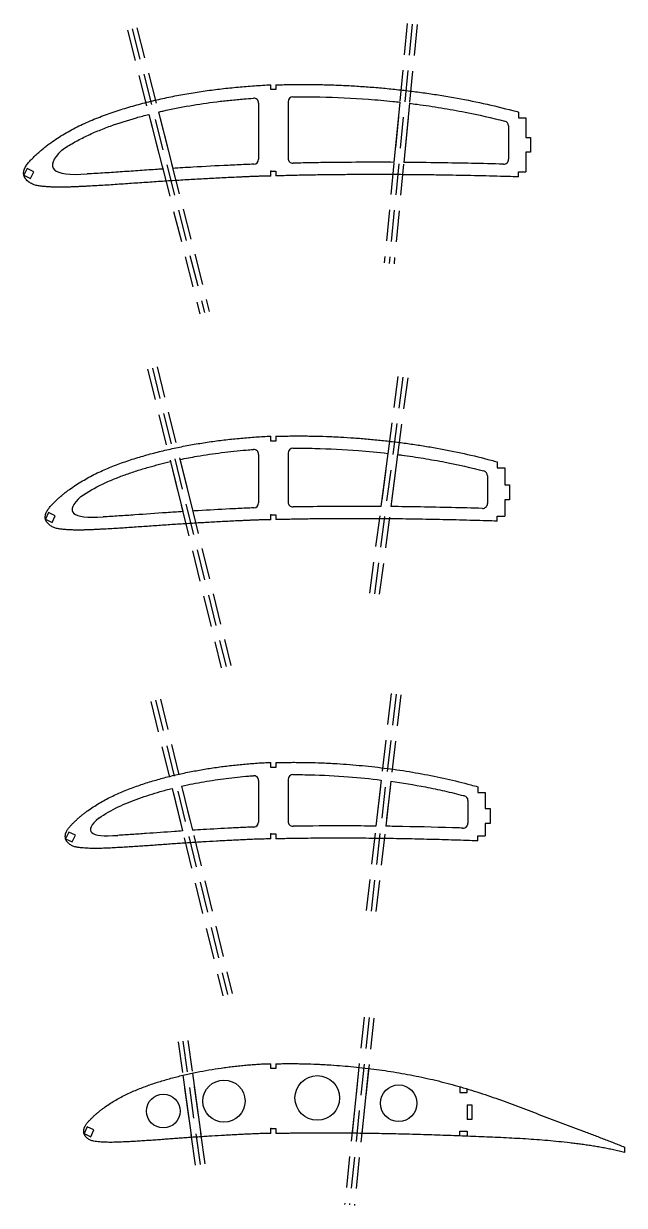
# Model space of a CAD drawing. Header units: millimetres. Extents: x -11497 to 404, y -3854 to 414.
# Drawn here: x -4138 to -3893.1, y -959.4 to -478.1 of the extents above; entities that cross this region are included whole.
import ezdxf

# ---------------------------------------------------------------- set-up
doc = ezdxf.new("R2010")
doc.units = ezdxf.units.MM
doc.linetypes.add('DASHED', pattern=[19.05, 12.7, -6.35])
doc.layers.add('111', color=140, linetype='DASHED')

msp = doc.modelspace()

# ---------------------------------------------------------------- linework, layer by layer
for p, q in [((-4037.1736, -504.9656), (-4037.1736, -502.9793)), ((-4035.1736, -504.9656), (-4037.1736, -504.9656)), ((-4035.1736, -502.9656), (-4035.1736, -504.9656)), ((-4030.1736, -509.86), (-4030.1736, -532.906)), ((-3984.6362, -510.0589), (-3986.999, -534.5673)), ((-4083.0325, -514.0904), (-4077.1668, -537.0388)), ((-4042.1736, -510.4308), (-4042.1736, -533.3297)), ((-3980.6628, -510.5274), (-3982.9828, -534.5919)), ((-3936.2757, -514.0764), (-3936.2757, -516.4764)), ((-4086.9182, -515.0405), (-4081.2289, -537.2987)), ((-3940.2757, -519.7344), (-3940.2757, -533.3131)), ((-3936.2757, -516.4764), (-3933.2757, -516.4764)), ((-3933.2757, -516.4764), (-3933.2757, -524.4764)), ((-3933.2757, -524.4764), (-3931.2757, -524.4764)), ((-3931.2757, -524.4764), (-3931.2757, -530.4764)), ((-3931.2757, -530.4764), (-3933.2757, -530.4764)), ((-3933.2757, -530.4764), (-3933.2757, -538.4841)), ((-4037.1736, -540.1311), (-4037.1736, -538.1311)), ((-4037.1736, -538.1311), (-4035.1736, -538.1311)), ((-4035.1736, -538.1311), (-4035.1736, -540.0852)), ((-3936.2757, -540.4841), (-3936.2757, -538.4841)), ((-3936.2757, -538.4841), (-3933.2757, -538.4841)), ((-4037.1736, -648.1018), (-4037.1736, -646.1173)), ((-4035.1736, -648.1018), (-4037.1736, -648.1018)), ((-4035.1736, -646.1018), (-4035.1736, -648.1018)), ((-4042.1736, -653.518), (-4042.1736, -673.3084)), ((-4030.1736, -653.0128), (-4030.1736, -672.9467)), ((-3989.4658, -653.1147), (-3992.3101, -674.7441)), ((-3985.4946, -653.5954), (-3988.2801, -674.7775)), ((-4078.1466, -656.4615), (-4073.1128, -676.8388)), ((-4074.2382, -655.604), (-4069.0549, -676.5867)), ((-3944.863, -656.5758), (-3944.863, -658.9758)), ((-3944.863, -658.9758), (-3941.863, -658.9758)), ((-3941.863, -658.9758), (-3941.863, -665.9758)), ((-3948.863, -662.2177), (-3948.863, -673.5281)), ((-3941.863, -665.9758), (-3939.863, -665.9758)), ((-3939.863, -665.9758), (-3939.863, -671.9758)), ((-3939.863, -671.9758), (-3941.863, -671.9758)), ((-3941.863, -671.9758), (-3941.863, -678.7149)), ((-4037.1736, -680.1311), (-4037.1736, -678.1311)), ((-4037.1736, -678.1311), (-4035.1736, -678.1311)), ((-4035.1736, -678.1311), (-4035.1736, -680.0905)), ((-3944.863, -680.7149), (-3944.863, -678.7149)), ((-3944.863, -678.7149), (-3941.863, -678.7149)), ((-4037.1736, -781.0124), (-4037.1736, -779.0294)), ((-4035.1736, -779.0124), (-4035.1736, -781.0124)), ((-4035.1736, -781.0124), (-4037.1736, -781.0124)), ((-4073.5541, -788.6514), (-4069.1587, -806.6396)), ((-4042.1736, -786.3841), (-4042.1736, -803.2895)), ((-4030.1736, -785.946), (-4030.1736, -802.9901)), ((-3992.2028, -786.1615), (-3994.366, -804.9336)), ((-3988.2359, -786.6786), (-3990.3454, -804.9844)), ((-3952.8369, -788.8978), (-3952.8369, -791.2978)), ((-4077.4455, -789.5775), (-4073.2115, -806.905)), ((-3952.8369, -791.2978), (-3949.8369, -791.2978)), ((-3949.8369, -791.2978), (-3949.8369, -797.7978)), ((-3956.8369, -794.5216), (-3956.8369, -803.7274)), ((-3949.8369, -797.7978), (-3947.8369, -797.7978)), ((-3947.8369, -797.7978), (-3947.8369, -803.7978)), ((-3947.8369, -803.7978), (-3949.8369, -803.7978)), ((-3949.8369, -803.7978), (-3949.8369, -808.9318)), ((-4037.1736, -810.1311), (-4037.1736, -808.1311)), ((-4037.1736, -808.1311), (-4035.1736, -808.1311)), ((-4035.1736, -808.1311), (-4035.1736, -810.0971)), ((-3952.8369, -810.9318), (-3952.8369, -808.9318)), ((-3952.8369, -808.9318), (-3949.8369, -808.9318)), ((-4037.1736, -903.6999), (-4037.1736, -901.7177)), ((-4035.1736, -903.6999), (-4037.1736, -903.6999)), ((-4035.1736, -901.6999), (-4035.1736, -903.6999)), ((-4001.2939, -903.1733), (-4004.1002, -930.0236)), ((-3997.3194, -903.6256), (-4000.0833, -930.0703)), ((-4073.1043, -906.4168), (-4069.6064, -931.7386)), ((-4069.1884, -905.5334), (-4065.6052, -931.4724)), ((-3960.1975, -911.0459), (-3960.1975, -913.4459)), ((-3960.1975, -913.4459), (-3957.1975, -913.4459)), ((-3957.1975, -913.4459), (-3957.1975, -911.9272)), ((-3957.1975, -918.4459), (-3955.1975, -918.4459)), ((-3957.1975, -918.4459), (-3957.1975, -924.4459)), ((-3955.1975, -918.4459), (-3955.1975, -924.4459)), ((-4037.1736, -930.1311), (-4037.1736, -928.1311)), ((-4037.1736, -928.1311), (-4035.1736, -928.1311)), ((-4035.1736, -928.1311), (-4035.1736, -930.1054)), ((-3955.1975, -924.4459), (-3957.1975, -924.4459)), ((-3960.1975, -931.1353), (-3960.1975, -929.1353)), ((-3960.1975, -929.1353), (-3957.1975, -929.1353)), ((-3957.1975, -929.1353), (-3957.1975, -931.2496))]:
    msp.add_line(p, q)
at = {"color": 7, "linetype": 'Continuous', "lineweight": 25}
for p, q in [((-4122.4486, -529.5647), (-4122.4484, -529.5649)), ((-4136.5968, -537.1406), (-4137.8647, -539.8595)), ((-4133.8779, -538.4085), (-4136.5968, -537.1406)), ((-4135.1457, -541.1274), (-4133.8779, -538.4085)), ((-4137.8647, -539.8595), (-4135.1457, -541.1274)), ((-4112.053, -539.3062), (-4112.0561, -539.3064)), ((-4114.6345, -670.6457), (-4114.6343, -670.6459)), ((-4127.7893, -677.2445), (-4129.0572, -679.9634)), ((-4125.0704, -678.5123), (-4127.7893, -677.2445)), ((-4126.3382, -681.2313), (-4125.0704, -678.5123)), ((-4129.0572, -679.9634), (-4126.3382, -681.2313)), ((-4107.3828, -801.6488), (-4107.3826, -801.649)), ((-4119.6158, -807.3408), (-4120.8836, -810.0597)), ((-4116.8968, -808.6086), (-4119.6158, -807.3408)), ((-4118.1647, -811.3276), (-4116.8968, -808.6086)), ((-4120.8836, -810.0597), (-4118.1647, -811.3276)), ((-4112.0701, -927.4296), (-4113.3379, -930.1485)), ((-4109.3511, -928.6974), (-4112.0701, -927.4296)), ((-4110.619, -931.4163), (-4109.3511, -928.6974)), ((-4113.3379, -930.1485), (-4110.619, -931.4163)), ((-3893.0606, -935.6936), (-3893.057, -937.899))]:
    msp.add_line(p, q, dxfattribs=at)
for centre, radius in [((-4056.3143, -916.9338), 8.5967), ((-4018.257, -915.6451), 9.0927), ((-4081.0308, -920.998), 6.8754), ((-3985.0601, -917.793), 7.4394)]:
    msp.add_circle(centre, radius)
for centre, start, end in [((-4044.1736, -510.4308), 0, 94.285698), ((-4028.1736, -509.86), 90.79571, 180), ((-3942.2757, -519.7344), 360, 75.647724), ((-4044.1736, -533.3297), 272.065823, 0), ((-4028.1736, -532.906), 180, 271.335393), ((-3942.2757, -533.3131), 268.460531, 0), ((-4044.1736, -653.518), 0, 94.349868), ((-4028.1736, -653.0128), 90.458323, 180), ((-3950.863, -662.2177), 360, 75.4806), ((-4044.1736, -673.3084), 272.117061, 0), ((-4028.1736, -672.9467), 180, 271.122232), ((-3950.863, -673.5281), 268.318906, 0), ((-4044.1736, -786.3841), 0, 94.496354), ((-4028.1736, -785.946), 90.096453, 180), ((-3958.8369, -794.5216), 0, 75.290383), ((-4044.1736, -803.2895), 272.302083, 360), ((-4028.1736, -802.9901), 180, 270.923656), ((-3958.8369, -803.7274), 268.160585, 0)]:
    msp.add_arc(centre, 2, start, end)
for points, knots in [([(-4037.1736, -540.1311), (-4038.225, -540.1558), (-4039.8363, -540.1987), (-4042.0073, -540.262), (-4043.687, -540.3165), (-4045.3663, -540.3801), (-4047.045, -540.4525), (-4048.7235, -540.5254), (-4050.9614, -540.6223), (-4053.7578, -540.7523), (-4057.1125, -540.9151), (-4060.4662, -541.0854), (-4064.9363, -541.3238), (-4069.4046, -541.5763), (-4073.8707, -541.8447), (-4077.2194, -542.0524), (-4080.5673, -542.2663), (-4083.9142, -542.4868), (-4087.2604, -542.7124), (-4090.6058, -542.9418), (-4093.9507, -543.1751), (-4097.2951, -543.4086), (-4100.6395, -543.6379), (-4103.9842, -543.8574), (-4107.3296, -544.0618), (-4110.1182, -544.2151), (-4112.3494, -544.3294), (-4114.0229, -544.4115), (-4115.6965, -544.4903), (-4117.3703, -544.5645), (-4119.0445, -544.6281), (-4120.7192, -544.6765), (-4122.3943, -544.7008), (-4124.0697, -544.6984), (-4125.7445, -544.6605), (-4127.4184, -544.5904), (-4129.0897, -544.475), (-4130.7577, -544.3207), (-4132.4193, -544.0983), (-4133.7693, -543.7229), (-4134.7855, -543.2562), (-4135.3867, -542.9007), (-4135.8419, -542.5776), (-4136.2812, -542.233), (-4136.6891, -541.8509), (-4137.0104, -541.483), (-4137.1847, -541.2657), (-4137.3078, -541.0967), (-4137.4213, -540.9212), (-4137.5223, -540.738), (-4137.6133, -540.5498), (-4137.7071, -540.3636), (-4137.7927, -540.174), (-4137.8528, -539.9745), (-4137.9001, -539.7717), (-4137.9355, -539.5658), (-4137.9613, -539.3585), (-4137.9823, -539.0802), (-4137.9866, -538.7307), (-4137.9463, -538.3834), (-4137.9004, -538.1087), (-4137.8539, -537.9048), (-4137.7969, -537.7035), (-4137.7104, -537.4384), (-4137.5827, -537.1137), (-4137.4012, -536.7363), (-4137.1329, -536.2466), (-4136.7508, -535.662), (-4136.2462, -534.9934), (-4135.7069, -534.3522), (-4135.1442, -533.7319), (-4134.5639, -533.128), (-4133.9741, -532.5333), (-4133.1795, -531.7487), (-4132.1635, -530.7913), (-4130.9095, -529.6805), (-4129.6179, -528.6135), (-4128.2959, -527.5846), (-4126.4965, -526.2612), (-4124.1869, -524.6913), (-4121.3385, -522.9261), (-4118.4207, -521.2778), (-4115.4397, -519.7463), (-4112.4028, -518.3286), (-4109.319, -517.016), (-4106.1997, -515.7899), (-4103.0503, -514.6425), (-4099.8751, -513.5679), (-4096.6778, -512.5598), (-4093.4609, -511.6155), (-4090.2277, -510.7268), (-4086.9801, -509.891), (-4083.7191, -509.1073), (-4080.4456, -508.3753), (-4076.0658, -507.4671), (-4070.5653, -506.4541), (-4065.0362, -505.6001), (-4060.5994, -505.0043), (-4057.2655, -504.6016), (-4053.9262, -504.2413), (-4050.5825, -503.9162), (-4047.2335, -503.6438), (-4043.8825, -503.3872), (-4040.5295, -503.1482), (-4038.2922, -503.0257), (-4037.1736, -502.9793)], [0.472461476, 0.472461476, 0.472461476, 0.472461476, 0.480203193, 0.484328564, 0.488453936, 0.492579307, 0.496704679, 0.50083005, 0.504955422, 0.513206165, 0.521456908, 0.529707651, 0.537958394, 0.55445988, 0.562710623, 0.570961366, 0.579212108, 0.587462851, 0.595713594, 0.603964337, 0.61221508, 0.620465823, 0.628716566, 0.636967309, 0.645218052, 0.653468795, 0.657594167, 0.661719538, 0.66584491, 0.669970281, 0.674095653, 0.678221024, 0.682346396, 0.686471767, 0.690597139, 0.69472251, 0.698847882, 0.702973253, 0.707098625, 0.711223996, 0.713286682, 0.715349368, 0.71638071, 0.717412053, 0.719474739, 0.720506082, 0.721021753, 0.721537425, 0.722053096, 0.722568768, 0.723084439, 0.72360011, 0.724115782, 0.724631453, 0.725147125, 0.725662796, 0.726178468, 0.726694139, 0.727725482, 0.728756825, 0.729272496, 0.729788168, 0.730303839, 0.730819511, 0.731850853, 0.732882196, 0.733913539, 0.735976225, 0.738038911, 0.740101596, 0.742164282, 0.744226968, 0.746289654, 0.748352339, 0.752477711, 0.756603082, 0.760728454, 0.764853825, 0.768979197, 0.77722994, 0.785480683, 0.793731426, 0.801982169, 0.810232912, 0.818483655, 0.826734398, 0.834985141, 0.843235884, 0.851486627, 0.859737369, 0.867988112, 0.876238855, 0.884489598, 0.892740341, 0.900991084, 0.91749257, 0.933994056, 0.942244799, 0.950495542, 0.958746285, 0.966997028, 0.975247771, 0.983498514, 0.991749257, 1, 1, 1, 1]), ([(-4035.1736, -502.9656), (-4034.8028, -502.962), (-4033.3948, -502.946), (-4030.9496, -502.9058), (-4027.8379, -502.8487), (-4024.7257, -502.8287), (-4021.6135, -502.8321), (-4017.4641, -502.8797), (-4013.3156, -502.9818), (-4009.169, -503.1397), (-4005.0238, -503.333), (-3999.8461, -503.6451), (-3993.6399, -504.124), (-3987.443, -504.7108), (-3981.2566, -505.3997), (-3975.0832, -506.1961), (-3968.9247, -507.1016), (-3960.7379, -508.4659), (-3950.5589, -510.479), (-3941.7521, -512.6101), (-3937.009, -513.8776), (-3936.2757, -514.0764)], [0.010040943, 0.010040943, 0.010040943, 0.010040943, 0.015625, 0.03125, 0.046875, 0.0625, 0.078125, 0.09375, 0.125, 0.140625, 0.15625, 0.1875, 0.21875, 0.25, 0.28125, 0.3125, 0.34375, 0.375, 0.4375, 0.5, 0.511443709, 0.511443709, 0.511443709, 0.511443709]), ([(-4083.0325, -514.0904), (-4082.4241, -513.9479), (-4081.8151, -513.8081), (-4077.5851, -512.8573), (-4073.9441, -512.1401), (-4066.6247, -510.8823), (-4062.9437, -510.3415), (-4057.4146, -509.6525), (-4055.5695, -509.444), (-4052.7996, -509.1571), (-4051.8759, -509.0655), (-4050.0274, -508.8935), (-4049.1026, -508.8139), (-4046.893, -508.6332), (-4045.6082, -508.5327), (-4044.323, -508.4364)], [0.478953835, 0.478953835, 0.478953835, 0.478953835, 0.5, 0.5, 0.625, 0.625, 0.75, 0.75, 0.8125, 0.8125, 0.84375, 0.84375, 0.875, 0.875, 0.918381079, 0.918381079, 0.918381079, 0.918381079]), ([(-4028.2013, -507.8602), (-4027.8379, -507.8551), (-4027.4744, -507.8507), (-4023.7949, -507.8143), (-4020.4814, -507.8311), (-4010.5483, -508.0286), (-4003.9362, -508.3521), (-3994.0321, -509.1114), (-3990.7332, -509.4112), (-3986.5029, -509.853), (-3985.5694, -509.9541), (-3984.6362, -510.0589)], [0.055650718, 0.055650718, 0.055650718, 0.055650718, 0.0625, 0.0625, 0.125, 0.125, 0.25, 0.25, 0.3125, 0.3125, 0.330200585, 0.330200585, 0.330200585, 0.330200585]), ([(-3980.6628, -510.5274), (-3979.6262, -510.6555), (-3978.5898, -510.7883), (-3974.2618, -511.3628), (-3970.9741, -511.8466), (-3964.4267, -512.9163), (-3961.1646, -513.5026), (-3952.5024, -515.2096), (-3947.1246, -516.4293), (-3941.78, -517.7968)], [0.355327888, 0.355327888, 0.355327888, 0.355327888, 0.375, 0.375, 0.4375, 0.4375, 0.5, 0.5, 0.60408119, 0.60408119, 0.60408119, 0.60408119]), ([(-4122.4484, -529.5649), (-4120.8952, -528.5191), (-4119.3122, -527.5413), (-4116.0939, -525.7046), (-4114.458, -524.8471), (-4111.1377, -523.2432), (-4109.4529, -522.4973), (-4106.0461, -521.0904), (-4104.3247, -520.4279), (-4099.1154, -518.5435), (-4095.5813, -517.4243), (-4090.3134, -515.93), (-4088.6182, -515.474), (-4086.9182, -515.0405)], [0, 0, 0, 0, 0.0625, 0.0625, 0.125, 0.125, 0.1875, 0.1875, 0.25, 0.25, 0.375, 0.375, 0.434054579, 0.434054579, 0.434054579, 0.434054579]), ([(-4081.2289, -537.2987), (-4081.9351, -537.3446), (-4082.6412, -537.391), (-4085.7392, -537.5962), (-4088.131, -537.7586), (-4092.9143, -538.0887), (-4095.3057, -538.2572), (-4100.0889, -538.5881), (-4102.4807, -538.7501), (-4107.2657, -539.0494), (-4109.659, -539.1844), (-4112.053, -539.3062)], [0.865775548, 0.865775548, 0.865775548, 0.865775548, 0.875, 0.875, 0.90625, 0.90625, 0.9375, 0.9375, 0.96875, 0.96875, 1, 1, 1, 1]), ([(-4044.1015, -535.3284), (-4045.2162, -535.3686), (-4046.3306, -535.4157), (-4048.6424, -535.5158), (-4049.84, -535.5671), (-4052.2348, -535.6745), (-4053.4321, -535.7307), (-4059.4182, -536.0175), (-4064.2057, -536.2701), (-4071.7173, -536.703), (-4074.4422, -536.8676), (-4077.1668, -537.0388)], [0.704210872, 0.704210872, 0.704210872, 0.704210872, 0.71875, 0.71875, 0.734375, 0.734375, 0.75, 0.75, 0.8125, 0.8125, 0.848087815, 0.848087815, 0.848087815, 0.848087815]), ([(-3986.999, -534.5673), (-3990.3649, -534.5505), (-3993.7308, -534.5434), (-4001.8925, -534.5512), (-4006.6883, -534.5774), (-4013.8818, -534.6542), (-4016.2796, -534.6858), (-4021.0752, -534.7612), (-4023.473, -534.8075), (-4026.6228, -534.8715), (-4027.3749, -534.8879), (-4028.127, -534.9054)], [0.456136107, 0.456136107, 0.456136107, 0.456136107, 0.5, 0.5, 0.5625, 0.5625, 0.59375, 0.59375, 0.625, 0.625, 0.634801777, 0.634801777, 0.634801777, 0.634801777]), ([(-3942.3295, -535.3123), (-3950.9914, -535.0795), (-3959.6557, -534.8868), (-3973.2081, -534.6828), (-3978.0955, -534.6274), (-3982.9828, -534.5919)], [0.262083814, 0.262083814, 0.262083814, 0.262083814, 0.375, 0.375, 0.438690179, 0.438690179, 0.438690179, 0.438690179]), ([(-3936.2757, -540.4841), (-3937.6918, -540.4433), (-3943.131, -540.2896), (-3952.5942, -540.0471), (-3962.6527, -539.8444), (-3970.6986, -539.7204), (-3976.7322, -539.6463), (-3982.7648, -539.591), (-3988.7961, -539.5574), (-3994.8259, -539.5435), (-4000.8538, -539.552), (-4006.8797, -539.5839), (-4012.9032, -539.6417), (-4017.9205, -539.7111), (-4021.9328, -539.7793), (-4024.9412, -539.8398), (-4027.4477, -539.89), (-4029.4523, -539.9403), (-4031.4564, -539.9911), (-4033.3633, -540.0427), (-4034.7694, -540.0759), (-4035.1736, -540.0852)], [0.22559376, 0.22559376, 0.22559376, 0.22559376, 0.235976225, 0.265473253, 0.294970281, 0.309718795, 0.324467309, 0.339215823, 0.353964337, 0.368712851, 0.383461366, 0.39820988, 0.412958394, 0.427706908, 0.435081165, 0.442455422, 0.449829679, 0.453516807, 0.457203936, 0.464578193, 0.467553559, 0.467553559, 0.467553559, 0.467553559]), ([(-4037.1736, -680.1311), (-4038.1423, -680.1521), (-4039.6216, -680.1837), (-4041.6115, -680.2317), (-4043.1435, -680.2758), (-4044.6751, -680.3325), (-4046.2062, -680.4015), (-4047.7372, -680.4701), (-4049.7786, -680.5594), (-4052.3298, -680.6812), (-4055.3908, -680.8329), (-4058.4512, -680.991), (-4062.5311, -681.2128), (-4066.6099, -681.4474), (-4070.6875, -681.6969), (-4073.7453, -681.8897), (-4076.8025, -682.0884), (-4079.8593, -682.2928), (-4082.9156, -682.5021), (-4085.9715, -682.7153), (-4089.0271, -682.9316), (-4092.0827, -683.1481), (-4095.1383, -683.3611), (-4098.1946, -683.565), (-4101.2516, -683.7552), (-4103.8001, -683.8976), (-4105.8392, -684.0043), (-4107.3686, -684.081), (-4108.8983, -684.1549), (-4110.4281, -684.224), (-4111.9583, -684.2835), (-4113.489, -684.3294), (-4115.0202, -684.3518), (-4116.5517, -684.3506), (-4118.0827, -684.3157), (-4119.6128, -684.2525), (-4121.1405, -684.1458), (-4122.6655, -684.0057), (-4124.1836, -683.7956), (-4125.4145, -683.4401), (-4126.3374, -683.001), (-4126.8836, -682.6703), (-4127.2952, -682.3687), (-4127.6927, -682.0487), (-4128.0598, -681.6933), (-4128.347, -681.3516), (-4128.5014, -681.1492), (-4128.6099, -680.992), (-4128.7094, -680.829), (-4128.7979, -680.6595), (-4128.8769, -680.4856), (-4128.9559, -680.3125), (-4129.0253, -680.1358), (-4129.0713, -679.9514), (-4129.1069, -679.7647), (-4129.1333, -679.5757), (-4129.1519, -679.3857), (-4129.167, -679.1311), (-4129.1719, -678.8117), (-4129.1368, -678.494), (-4129.1023, -678.242), (-4129.0643, -678.0547), (-4129.0155, -677.8698), (-4128.9413, -677.626), (-4128.8301, -677.3271), (-4128.668, -676.9803), (-4128.4284, -676.5296), (-4128.0834, -675.9924), (-4127.6262, -675.3781), (-4127.1363, -674.7894), (-4126.6239, -674.2204), (-4126.0946, -673.6672), (-4125.5568, -673.1222), (-4124.8315, -672.4038), (-4123.9044, -671.5268), (-4122.7601, -670.5089), (-4121.5808, -669.5317), (-4120.3739, -668.589), (-4118.7309, -667.3766), (-4116.6212, -665.9393), (-4114.0197, -664.3219), (-4111.3537, -662.8132), (-4108.6305, -661.4102), (-4105.8556, -660.1126), (-4103.0379, -658.9108), (-4100.1883, -657.7875), (-4097.3105, -656.7378), (-4094.4098, -655.7533), (-4091.4888, -654.8308), (-4088.5501, -653.9659), (-4085.5967, -653.1523), (-4082.6304, -652.387), (-4079.652, -651.6694), (-4076.6625, -650.9992), (-4072.663, -650.1676), (-4067.6408, -649.2404), (-4062.5937, -648.4581), (-4058.5443, -647.9124), (-4055.5019, -647.5439), (-4052.4551, -647.2133), (-4049.4045, -646.9161), (-4046.3497, -646.6649), (-4043.2935, -646.4288), (-4040.2348, -646.2242), (-4038.1937, -646.1397), (-4037.1736, -646.1173)], [0.472380667, 0.472380667, 0.472380667, 0.472380667, 0.480203193, 0.484328564, 0.488453936, 0.492579307, 0.496704679, 0.50083005, 0.504955422, 0.513206165, 0.521456908, 0.529707651, 0.537958394, 0.55445988, 0.562710623, 0.570961366, 0.579212108, 0.587462851, 0.595713594, 0.603964337, 0.61221508, 0.620465823, 0.628716566, 0.636967309, 0.645218052, 0.653468795, 0.657594167, 0.661719538, 0.66584491, 0.669970281, 0.674095653, 0.678221024, 0.682346396, 0.686471767, 0.690597139, 0.69472251, 0.698847882, 0.702973253, 0.707098625, 0.711223996, 0.713286682, 0.715349368, 0.71638071, 0.717412053, 0.719474739, 0.720506082, 0.721021753, 0.721537425, 0.722053096, 0.722568768, 0.723084439, 0.72360011, 0.724115782, 0.724631453, 0.725147125, 0.725662796, 0.726178468, 0.726694139, 0.727725482, 0.728756825, 0.729272496, 0.729788168, 0.730303839, 0.730819511, 0.731850853, 0.732882196, 0.733913539, 0.735976225, 0.738038911, 0.740101596, 0.742164282, 0.744226968, 0.746289654, 0.748352339, 0.752477711, 0.756603082, 0.760728454, 0.764853825, 0.768979197, 0.77722994, 0.785480683, 0.793731426, 0.801982169, 0.810232912, 0.818483655, 0.826734398, 0.834985141, 0.843235884, 0.851486627, 0.859737369, 0.867988112, 0.876238855, 0.884489598, 0.892740341, 0.900991084, 0.91749257, 0.933994056, 0.942244799, 0.950495542, 0.958746285, 0.966997028, 0.975247771, 0.983498514, 0.991749257, 1, 1, 1, 1]), ([(-4035.1736, -646.1018), (-4034.896, -646.0992), (-4033.6742, -646.0869), (-4031.5084, -646.0576), (-4028.6761, -646.0109), (-4025.8433, -646.0011), (-4023.0107, -646.0106), (-4019.234, -646.0646), (-4015.4584, -646.1664), (-4011.6845, -646.3204), (-4007.9121, -646.5058), (-4003.2, -646.8018), (-3997.5523, -647.2519), (-3991.9133, -647.8), (-3986.2841, -648.4415), (-3980.6669, -649.1802), (-3975.0635, -650.0178), (-3967.6151, -651.2783), (-3958.3547, -653.133), (-3950.1758, -655.1331), (-3945.696, -656.3462), (-3944.863, -656.5758)], [0.01103177, 0.01103177, 0.01103177, 0.01103177, 0.015625, 0.03125, 0.046875, 0.0625, 0.078125, 0.09375, 0.125, 0.140625, 0.15625, 0.1875, 0.21875, 0.25, 0.28125, 0.3125, 0.34375, 0.375, 0.4375, 0.5, 0.514298833, 0.514298833, 0.514298833, 0.514298833]), ([(-4074.2382, -655.604), (-4071.9226, -655.1211), (-4069.5981, -654.6801), (-4063.9426, -653.7067), (-4060.601, -653.2142), (-4053.9091, -652.378), (-4050.5567, -652.0303), (-4046.2406, -651.6734), (-4045.2831, -651.5967), (-4044.3253, -651.5238)], [0.537227191, 0.537227191, 0.537227191, 0.537227191, 0.625, 0.625, 0.75, 0.75, 0.875, 0.875, 0.910623833, 0.910623833, 0.910623833, 0.910623833]), ([(-4028.1896, -651.0129), (-4028.1868, -651.0128), (-4028.184, -651.0128), (-4025.2079, -650.9891), (-4022.2375, -651.0103), (-4013.3343, -651.2023), (-4007.4095, -651.4997), (-3997.4805, -652.2696), (-3993.4708, -652.6548), (-3989.4658, -653.1147)], [0.062441146, 0.062441146, 0.062441146, 0.062441146, 0.0625, 0.0625, 0.125, 0.125, 0.25, 0.25, 0.33483822, 0.33483822, 0.33483822, 0.33483822]), ([(-3985.4946, -653.5954), (-3984.9233, -653.6681), (-3984.3522, -653.7423), (-3980.834, -654.2091), (-3977.8889, -654.641), (-3972.0064, -655.5975), (-3969.0788, -656.1207), (-3960.8498, -657.7305), (-3955.5824, -658.9295), (-3950.3616, -660.2815)], [0.362890082, 0.362890082, 0.362890082, 0.362890082, 0.375, 0.375, 0.4375, 0.4375, 0.5, 0.5, 0.614037139, 0.614037139, 0.614037139, 0.614037139]), ([(-4114.6343, -670.6459), (-4111.8126, -668.7528), (-4108.8846, -667.1007), (-4104.3602, -664.9231), (-4102.8295, -664.2482), (-4099.7353, -662.9731), (-4098.1719, -662.3724), (-4095.0175, -661.2339), (-4093.4268, -660.6951), (-4090.2214, -659.6721), (-4088.6055, -659.188), (-4084.0528, -657.8969), (-4081.1074, -657.1435), (-4078.1466, -656.4615)], [0, 0, 0, 0, 0.125, 0.125, 0.1875, 0.1875, 0.25, 0.25, 0.3125, 0.3125, 0.375, 0.375, 0.487733122, 0.487733122, 0.487733122, 0.487733122]), ([(-4073.1128, -676.8388), (-4075.3265, -676.9793), (-4077.5398, -677.1245), (-4084.0596, -677.5643), (-4088.3653, -677.8732), (-4094.8243, -678.3265), (-4096.9775, -678.4745), (-4101.2851, -678.748), (-4103.4398, -678.8713), (-4105.5951, -678.9833)], [0.842882475, 0.842882475, 0.842882475, 0.842882475, 0.875, 0.875, 0.9375, 0.9375, 0.96875, 0.96875, 1, 1, 1, 1]), ([(-4044.0997, -675.307), (-4044.1323, -675.3082), (-4044.1649, -675.3094), (-4045.276, -675.3512), (-4046.3539, -675.402), (-4048.5101, -675.4981), (-4049.5883, -675.545), (-4051.7443, -675.646), (-4052.8221, -675.6985), (-4058.2111, -675.9652), (-4062.5211, -676.1987), (-4067.5716, -676.4972), (-4068.3132, -676.5417), (-4069.0549, -676.5867)], [0.702652949, 0.702652949, 0.702652949, 0.702652949, 0.703125, 0.703125, 0.71875, 0.71875, 0.734375, 0.734375, 0.75, 0.75, 0.8125, 0.8125, 0.823258408, 0.823258408, 0.823258408, 0.823258408]), ([(-3992.3101, -674.7441), (-3995.5741, -674.7212), (-3998.8379, -674.7084), (-4010.7375, -674.7012), (-4019.3729, -674.7767), (-4028.0501, -674.9447), (-4028.0922, -674.9455), (-4028.1344, -674.9464)], [0.452757543, 0.452757543, 0.452757543, 0.452757543, 0.5, 0.5, 0.625, 0.625, 0.625610156, 0.625610156, 0.625610156, 0.625610156]), ([(-3950.9217, -675.5273), (-3959.3434, -675.2801), (-3967.7671, -675.0759), (-3980.2223, -674.8692), (-3984.2512, -674.8158), (-3988.2801, -674.7775)], [0.253038229, 0.253038229, 0.253038229, 0.253038229, 0.375, 0.375, 0.433313755, 0.433313755, 0.433313755, 0.433313755]), ([(-3944.863, -680.7149), (-3946.3283, -680.6689), (-3951.4505, -680.5111), (-3960.2303, -680.2645), (-3969.3741, -680.0578), (-3976.6893, -679.9267), (-3982.1757, -679.8455), (-3987.662, -679.7811), (-3993.1481, -679.7371), (-3998.6339, -679.7103), (-4004.1192, -679.7043), (-4009.604, -679.7191), (-4015.0881, -679.7582), (-4019.6575, -679.8095), (-4023.3125, -679.8622), (-4026.0535, -679.9095), (-4028.3375, -679.9513), (-4030.1644, -679.9913), (-4031.9912, -680.0277), (-4033.6608, -680.0616), (-4034.8739, -680.0847), (-4035.1736, -680.0905)], [0.224156312, 0.224156312, 0.224156312, 0.224156312, 0.235976225, 0.265473253, 0.294970281, 0.309718795, 0.324467309, 0.339215823, 0.353964337, 0.368712851, 0.383461366, 0.39820988, 0.412958394, 0.427706908, 0.435081165, 0.442455422, 0.449829679, 0.453516807, 0.457203936, 0.464578193, 0.466997803, 0.466997803, 0.466997803, 0.466997803]), ([(-4037.1736, -810.1311), (-4038.0655, -810.1488), (-4039.4223, -810.1697), (-4041.2442, -810.2035), (-4042.6391, -810.2379), (-4044.0338, -810.2882), (-4045.4278, -810.3541), (-4046.8219, -810.4187), (-4048.6811, -810.5008), (-4051.0046, -810.6151), (-4053.793, -810.7565), (-4056.5813, -810.9033), (-4060.2989, -811.1097), (-4064.0164, -811.3277), (-4067.7334, -811.5597), (-4070.5212, -811.7386), (-4073.3087, -811.9231), (-4076.0962, -812.1126), (-4078.8835, -812.3068), (-4081.6708, -812.505), (-4084.458, -812.7055), (-4087.2454, -812.9063), (-4090.0332, -813.104), (-4092.8217, -813.2936), (-4095.6111, -813.4705), (-4097.9367, -813.6029), (-4099.7975, -813.7025), (-4101.1933, -813.7742), (-4102.5893, -813.8435), (-4103.9855, -813.908), (-4105.3822, -813.9636), (-4106.7793, -814.0073), (-4108.1769, -814.0278), (-4109.5748, -814.0278), (-4110.9723, -813.9956), (-4112.3691, -813.9388), (-4113.7636, -813.8402), (-4115.1558, -813.7134), (-4116.5407, -813.5145), (-4117.6612, -813.1775), (-4118.4975, -812.764), (-4118.9927, -812.4565), (-4119.3637, -812.1747), (-4119.7225, -811.8777), (-4120.0516, -811.5469), (-4120.3072, -811.2296), (-4120.443, -811.0409), (-4120.5379, -810.8946), (-4120.6246, -810.7433), (-4120.7015, -810.5867), (-4120.7693, -810.426), (-4120.8347, -810.2649), (-4120.8891, -810.1002), (-4120.9218, -809.9299), (-4120.9466, -809.758), (-4120.9647, -809.5848), (-4120.9766, -809.4109), (-4120.9862, -809.1783), (-4120.9917, -808.8868), (-4120.9615, -808.5966), (-4120.9375, -808.3656), (-4120.9073, -808.1937), (-4120.8662, -808.0241), (-4120.8034, -807.8001), (-4120.7074, -807.525), (-4120.5635, -807.2067), (-4120.3505, -806.7921), (-4120.04, -806.2989), (-4119.6267, -805.7349), (-4119.1825, -805.1951), (-4118.717, -804.6736), (-4118.2349, -804.1675), (-4117.7453, -803.6686), (-4117.0844, -803.0115), (-4116.2397, -802.2092), (-4115.1973, -801.2775), (-4114.1223, -800.3837), (-4113.0222, -799.521), (-4111.5243, -798.4116), (-4109.6, -797.0973), (-4107.2277, -795.6171), (-4104.7953, -794.238), (-4102.3114, -792.9543), (-4099.7797, -791.768), (-4097.209, -790.6692), (-4094.6095, -789.6412), (-4091.9838, -788.6822), (-4089.3379, -787.7813), (-4086.6732, -786.9381), (-4083.9927, -786.1471), (-4081.299, -785.4031), (-4078.5937, -784.7032), (-4075.8777, -784.047), (-4073.1518, -783.4341), (-4069.5052, -782.6737), (-4064.9269, -781.8261), (-4060.327, -781.1104), (-4056.6372, -780.6111), (-4053.8653, -780.2743), (-4051.0898, -779.9713), (-4048.3113, -779.7), (-4045.5295, -779.4684), (-4042.7469, -779.2514), (-4039.9614, -779.0786), (-4038.1023, -779.0294), (-4037.1736, -779.0294)], [0.472290306, 0.472290306, 0.472290306, 0.472290306, 0.480203193, 0.484328564, 0.488453936, 0.492579307, 0.496704679, 0.50083005, 0.504955422, 0.513206165, 0.521456908, 0.529707651, 0.537958394, 0.55445988, 0.562710623, 0.570961366, 0.579212108, 0.587462851, 0.595713594, 0.603964337, 0.61221508, 0.620465823, 0.628716566, 0.636967309, 0.645218052, 0.653468795, 0.657594167, 0.661719538, 0.66584491, 0.669970281, 0.674095653, 0.678221024, 0.682346396, 0.686471767, 0.690597139, 0.69472251, 0.698847882, 0.702973253, 0.707098625, 0.711223996, 0.713286682, 0.715349368, 0.71638071, 0.717412053, 0.719474739, 0.720506082, 0.721021753, 0.721537425, 0.722053096, 0.722568768, 0.723084439, 0.72360011, 0.724115782, 0.724631453, 0.725147125, 0.725662796, 0.726178468, 0.726694139, 0.727725482, 0.728756825, 0.729272496, 0.729788168, 0.730303839, 0.730819511, 0.731850853, 0.732882196, 0.733913539, 0.735976225, 0.738038911, 0.740101596, 0.742164282, 0.744226968, 0.746289654, 0.748352339, 0.752477711, 0.756603082, 0.760728454, 0.764853825, 0.768979197, 0.77722994, 0.785480683, 0.793731426, 0.801982169, 0.810232912, 0.818483655, 0.826734398, 0.834985141, 0.843235884, 0.851486627, 0.859737369, 0.867988112, 0.876238855, 0.884489598, 0.892740341, 0.900991084, 0.91749257, 0.933994056, 0.942244799, 0.950495542, 0.958746285, 0.966997028, 0.975247771, 0.983498514, 0.991749257, 1, 1, 1, 1]), ([(-4035.1736, -779.0124), (-4034.9825, -779.0108), (-4033.9336, -779.002), (-4032.027, -778.9825), (-4029.4539, -778.9453), (-4026.8805, -778.9451), (-4024.3072, -778.9602), (-4020.8765, -779.0202), (-4017.4469, -779.1217), (-4014.019, -779.272), (-4010.5924, -779.4501), (-4006.3126, -779.7312), (-4001.1832, -780.1545), (-3996.0618, -780.6667), (-3990.9497, -781.2642), (-3985.8487, -781.9493), (-3980.7604, -782.7239), (-3973.9972, -783.8881), (-3965.5893, -785.5959), (-3957.9947, -787.4749), (-3953.7608, -788.6384), (-3952.8369, -788.8978)], [0.0121438, 0.0121438, 0.0121438, 0.0121438, 0.015625, 0.03125, 0.046875, 0.0625, 0.078125, 0.09375, 0.125, 0.140625, 0.15625, 0.1875, 0.21875, 0.25, 0.28125, 0.3125, 0.34375, 0.375, 0.4375, 0.5, 0.517479689, 0.517479689, 0.517479689, 0.517479689]), ([(-4073.5541, -788.6514), (-4073.5184, -788.6433), (-4073.4827, -788.6353), (-4070.4705, -787.9573), (-4067.4769, -787.3664), (-4061.4586, -786.3285), (-4058.4322, -785.8808), (-4052.3723, -785.121), (-4049.3366, -784.8049), (-4045.6405, -784.4956), (-4044.9855, -784.4418), (-4044.3304, -784.3903)], [0.498501041, 0.498501041, 0.498501041, 0.498501041, 0.5, 0.5, 0.625, 0.625, 0.75, 0.75, 0.875, 0.875, 0.901916741, 0.901916741, 0.901916741, 0.901916741]), ([(-4028.1769, -783.946), (-4027.2021, -783.9444), (-4026.2277, -783.9485), (-4023.9333, -783.9667), (-4022.614, -783.989), (-4016.0207, -784.1425), (-4010.7581, -784.4115), (-4001.064, -785.1681), (-3996.6293, -785.6148), (-3992.2028, -786.1615)], [0.070694357, 0.070694357, 0.070694357, 0.070694357, 0.09375, 0.09375, 0.125, 0.125, 0.25, 0.25, 0.355758671, 0.355758671, 0.355758671, 0.355758671]), ([(-3988.2359, -786.6786), (-3983.5269, -787.3251), (-3978.8275, -788.0887), (-3971.538, -789.4934), (-3968.9409, -790.037), (-3963.7802, -791.2071), (-3961.2134, -791.8339), (-3958.5494, -792.5294), (-3958.4392, -792.5583), (-3958.3291, -792.5872)], [0.387368242, 0.387368242, 0.387368242, 0.387368242, 0.5, 0.5, 0.5625, 0.5625, 0.625, 0.625, 0.627696567, 0.627696567, 0.627696567, 0.627696567]), ([(-4107.3826, -801.649), (-4104.8254, -799.9403), (-4102.1721, -798.4481), (-4098.0713, -796.4825), (-4096.6839, -795.8734), (-4093.88, -794.7207), (-4092.4634, -794.1774), (-4089.6048, -793.1481), (-4088.1637, -792.6602), (-4085.2591, -791.7346), (-4083.7945, -791.2961), (-4080.7034, -790.4198), (-4079.0771, -789.9863), (-4077.4455, -789.5775)], [0, 0, 0, 0, 0.125, 0.125, 0.1875, 0.1875, 0.25, 0.25, 0.3125, 0.3125, 0.375, 0.375, 0.443881636, 0.443881636, 0.443881636, 0.443881636]), ([(-4073.2115, -806.905), (-4074.2794, -806.9763), (-4075.3471, -807.0488), (-4080.2792, -807.3882), (-4084.1425, -807.6707), (-4089.9382, -808.084), (-4091.8703, -808.2189), (-4095.7356, -808.4684), (-4097.669, -808.5807), (-4099.6029, -808.6835)], [0.857731488, 0.857731488, 0.857731488, 0.857731488, 0.875, 0.875, 0.9375, 0.9375, 0.96875, 0.96875, 1, 1, 1, 1]), ([(-4044.0932, -805.2879), (-4044.2327, -805.2935), (-4044.3722, -805.2993), (-4045.4792, -805.3475), (-4046.4464, -805.3951), (-4049.3487, -805.5253), (-4051.2831, -805.6211), (-4057.0857, -805.9178), (-4060.953, -806.1337), (-4066.2658, -806.4566), (-4067.7123, -806.547), (-4069.1587, -806.6396)], [0.70087281, 0.70087281, 0.70087281, 0.70087281, 0.703125, 0.703125, 0.71875, 0.71875, 0.75, 0.75, 0.8125, 0.8125, 0.835886239, 0.835886239, 0.835886239, 0.835886239]), ([(-3994.366, -804.9336), (-3998.4856, -804.8872), (-4002.6052, -804.8582), (-4013.8637, -804.8313), (-4021.0026, -804.8747), (-4028.1413, -804.9898)], [0.433569917, 0.433569917, 0.433569917, 0.433569917, 0.5, 0.5, 0.615117322, 0.615117322, 0.615117322, 0.615117322]), ([(-3958.9011, -805.7263), (-3959.3407, -805.7122), (-3959.7803, -805.6982), (-3967.9675, -805.4399), (-3975.7175, -805.2384), (-3985.7614, -805.0537), (-3988.0534, -805.0164), (-3990.3454, -804.9844)], [0.242907696, 0.242907696, 0.242907696, 0.242907696, 0.25, 0.25, 0.375, 0.375, 0.411958784, 0.411958784, 0.411958784, 0.411958784]), ([(-3952.8369, -810.9318), (-3954.3464, -810.88), (-3959.1728, -810.7175), (-3967.3168, -810.4662), (-3975.6116, -810.2557), (-3982.2488, -810.1181), (-3987.2274, -810.0302), (-3992.2067, -809.9575), (-3997.1869, -809.9038), (-4002.1678, -809.8651), (-4007.1496, -809.8455), (-4012.1323, -809.8444), (-4017.1158, -809.8661), (-4021.2695, -809.9007), (-4024.593, -809.939), (-4027.0857, -809.974), (-4029.1633, -810.008), (-4030.8253, -810.0386), (-4032.4875, -810.0615), (-4033.9369, -810.0799), (-4034.9709, -810.0942), (-4035.1736, -810.0971)], [0.222552324, 0.222552324, 0.222552324, 0.222552324, 0.235976225, 0.265473253, 0.294970281, 0.309718795, 0.324467309, 0.339215823, 0.353964337, 0.368712851, 0.383461366, 0.39820988, 0.412958394, 0.427706908, 0.435081165, 0.442455422, 0.449829679, 0.453516807, 0.457203936, 0.464578193, 0.466376276, 0.466376276, 0.466376276, 0.466376276]), ([(-4037.1736, -930.1311), (-4037.9946, -930.1459), (-4039.2384, -930.1569), (-4040.9051, -930.1774), (-4042.1735, -930.2028), (-4043.4416, -930.2473), (-4044.7091, -930.3102), (-4045.9769, -930.3711), (-4047.6678, -930.4466), (-4049.7812, -930.5539), (-4052.3179, -930.6859), (-4054.855, -930.8222), (-4058.2382, -931.0144), (-4061.6221, -931.2171), (-4065.0063, -931.4329), (-4067.5447, -931.599), (-4070.0833, -931.7704), (-4072.6222, -931.9461), (-4075.1612, -932.1264), (-4077.7004, -932.3107), (-4080.2398, -932.4967), (-4082.7797, -932.6829), (-4085.3201, -932.8666), (-4087.8615, -933.0429), (-4090.4039, -933.2075), (-4092.5237, -933.3307), (-4094.22, -933.4237), (-4095.4924, -933.4909), (-4096.765, -933.5559), (-4098.0379, -933.6161), (-4099.3112, -933.6682), (-4100.5849, -933.7097), (-4101.8593, -933.7285), (-4103.1339, -933.7296), (-4104.4081, -933.6999), (-4105.6818, -933.6491), (-4106.9532, -933.558), (-4108.2229, -933.4434), (-4109.4849, -933.255), (-4110.5034, -932.935), (-4111.2597, -932.5451), (-4111.7078, -932.2589), (-4112.0414, -931.9955), (-4112.3645, -931.7196), (-4112.6586, -931.4117), (-4112.8849, -931.1168), (-4113.0036, -930.9408), (-4113.0861, -930.8046), (-4113.1609, -930.6641), (-4113.2271, -930.5192), (-4113.2845, -930.3708), (-4113.3372, -930.2209), (-4113.3778, -930.0673), (-4113.3984, -929.9098), (-4113.4132, -929.7518), (-4113.4235, -929.593), (-4113.4293, -929.434), (-4113.4338, -929.2217), (-4113.4398, -928.9559), (-4113.4141, -928.6912), (-4113.3999, -928.4796), (-4113.3768, -928.322), (-4113.3428, -928.1663), (-4113.2906, -927.9606), (-4113.2087, -927.7077), (-4113.0815, -927.4155), (-4112.8931, -927.0344), (-4112.6143, -926.5817), (-4112.2416, -926.0643), (-4111.8397, -925.5694), (-4111.4174, -925.0918), (-4110.9789, -924.6293), (-4110.5339, -924.1729), (-4109.9324, -923.5725), (-4109.1638, -922.8391), (-4108.2154, -921.987), (-4107.2366, -921.1702), (-4106.2352, -920.3813), (-4104.8712, -919.367), (-4103.1181, -918.1662), (-4100.9574, -916.8127), (-4098.7408, -915.5532), (-4096.4776, -914.3797), (-4094.1704, -913.2962), (-4091.8277, -912.2924), (-4089.4593, -911.3524), (-4087.0663, -910.4771), (-4084.6556, -909.6534), (-4082.2275, -908.8835), (-4079.7855, -908.1606), (-4077.3315, -907.4809), (-4074.8672, -906.8414), (-4072.3933, -906.2418), (-4069.9107, -905.6819), (-4066.5899, -904.9871), (-4062.4214, -904.213), (-4058.2344, -903.5587), (-4054.8766, -903.1024), (-4052.3544, -902.7949), (-4049.8295, -902.5173), (-4047.302, -902.2699), (-4044.7724, -902.0564), (-4042.2423, -901.8571), (-4039.7089, -901.7136), (-4038.0179, -901.6971), (-4037.1736, -901.7177)], [0.472189473, 0.472189473, 0.472189473, 0.472189473, 0.480203193, 0.484328564, 0.488453936, 0.492579307, 0.496704679, 0.50083005, 0.504955422, 0.513206165, 0.521456908, 0.529707651, 0.537958394, 0.55445988, 0.562710623, 0.570961366, 0.579212108, 0.587462851, 0.595713594, 0.603964337, 0.61221508, 0.620465823, 0.628716566, 0.636967309, 0.645218052, 0.653468795, 0.657594167, 0.661719538, 0.66584491, 0.669970281, 0.674095653, 0.678221024, 0.682346396, 0.686471767, 0.690597139, 0.69472251, 0.698847882, 0.702973253, 0.707098625, 0.711223996, 0.713286682, 0.715349368, 0.71638071, 0.717412053, 0.719474739, 0.720506082, 0.721021753, 0.721537425, 0.722053096, 0.722568768, 0.723084439, 0.72360011, 0.724115782, 0.724631453, 0.725147125, 0.725662796, 0.726178468, 0.726694139, 0.727725482, 0.728756825, 0.729272496, 0.729788168, 0.730303839, 0.730819511, 0.731850853, 0.732882196, 0.733913539, 0.735976225, 0.738038911, 0.740101596, 0.742164282, 0.744226968, 0.746289654, 0.748352339, 0.752477711, 0.756603082, 0.760728454, 0.764853825, 0.768979197, 0.77722994, 0.785480683, 0.793731426, 0.801982169, 0.810232912, 0.818483655, 0.826734398, 0.834985141, 0.843235884, 0.851486627, 0.859737369, 0.867988112, 0.876238855, 0.884489598, 0.892740341, 0.900991084, 0.91749257, 0.933994056, 0.942244799, 0.950495542, 0.958746285, 0.966997028, 0.975247771, 0.983498514, 0.991749257, 1, 1, 1, 1]), ([(-4035.1736, -901.6999), (-4035.0623, -901.6991), (-4034.173, -901.6934), (-4032.5058, -901.6826), (-4030.172, -901.6543), (-4027.838, -901.6628), (-4025.5042, -901.6831), (-4022.3929, -901.7486), (-4019.2826, -901.8498), (-4016.1741, -901.9968), (-4013.0669, -902.1681), (-4009.186, -902.4355), (-4004.5351, -902.834), (-3999.8917, -903.3131), (-3995.257, -903.8699), (-3990.6324, -904.5055), (-3986.0197, -905.222), (-3979.8892, -906.2974), (-3972.2682, -907.8695), (-3963.2106, -910.1397), (-3955.7445, -912.3321), (-3949.8273, -914.2622), (-3943.9443, -916.2945), (-3938.1049, -918.4485), (-3932.2848, -920.6536), (-3927.9245, -922.32), (-3923.5643, -923.9866), (-3919.2034, -925.6512), (-3914.8404, -927.3106), (-3911.2013, -928.6847), (-3908.288, -929.7784), (-3906.1018, -930.5955), (-3903.9149, -931.4109), (-3901.73, -932.2316), (-3899.5504, -933.066), (-3897.377, -933.9169), (-3895.2123, -934.7895), (-3893.7757, -935.3873), (-3893.0606, -935.6936)], [0.013389783, 0.013389783, 0.013389783, 0.013389783, 0.015625, 0.03125, 0.046875, 0.0625, 0.078125, 0.09375, 0.125, 0.140625, 0.15625, 0.1875, 0.21875, 0.25, 0.28125, 0.3125, 0.34375, 0.375, 0.4375, 0.5, 0.5625, 0.59375, 0.625, 0.6875, 0.71875, 0.75, 0.78125, 0.8125, 0.84375, 0.875, 0.890625, 0.90625, 0.921875, 0.9375, 0.953125, 0.96875, 0.984375, 1, 1, 1, 1]), ([(-3893.057, -937.899), (-3893.7841, -937.6927), (-3895.2473, -937.3136), (-3897.4525, -936.7911), (-3899.6685, -936.3206), (-3901.8926, -935.8938), (-3904.1229, -935.5054), (-3906.3576, -935.1484), (-3908.5954, -934.8161), (-3910.8357, -934.5056), (-3913.078, -934.2147), (-3916.0701, -933.8521), (-3919.8141, -933.4453), (-3924.3118, -933.0262), (-3928.8125, -932.6641), (-3933.3155, -932.3562), (-3937.8199, -932.0929), (-3942.3249, -931.865), (-3946.8301, -931.6634), (-3951.3352, -931.4788), (-3957.3416, -931.2422), (-3964.8489, -930.9584), (-3973.859, -930.6523), (-3981.3701, -930.4383), (-3987.3813, -930.2946), (-3991.8911, -930.2006), (-3996.4024, -930.1202), (-4000.9154, -930.0575), (-4005.4303, -930.0078), (-4009.9472, -929.9757), (-4014.4663, -929.96), (-4018.9878, -929.9657), (-4022.7577, -929.9848), (-4025.775, -930.0098), (-4028.0387, -930.0335), (-4029.9256, -930.0603), (-4031.4355, -930.0821), (-4032.9457, -930.0927), (-4034.1918, -930.0979), (-4035.0604, -930.1044), (-4035.1736, -930.1054)], [0, 0, 0, 0, 0.007374257, 0.014748514, 0.022122771, 0.029497028, 0.036871285, 0.044245542, 0.051619799, 0.058994056, 0.066368313, 0.07374257, 0.088491084, 0.103239598, 0.117988112, 0.132736627, 0.147485141, 0.162233655, 0.176982169, 0.191730683, 0.206479197, 0.235976225, 0.265473253, 0.294970281, 0.309718795, 0.324467309, 0.339215823, 0.353964337, 0.368712851, 0.383461366, 0.39820988, 0.412958394, 0.427706908, 0.435081165, 0.442455422, 0.449829679, 0.453516807, 0.457203936, 0.464578193, 0.465682613, 0.465682613, 0.465682613, 0.465682613])]:
    msp.add_open_spline(points, degree=3, knots=knots, dxfattribs=at)
for points in [[(-4122.4486, -529.5647), (-4129.9147, -536.9751), (-4126.4505, -540.2223), (-4112.0561, -539.3064)], [(-4114.6345, -670.6457), (-4121.488, -677.1027), (-4118.4761, -679.882), (-4105.5987, -678.9835)], [(-4105.5951, -678.9833), (-4105.5963, -678.9833), (-4105.5975, -678.9834), (-4105.5987, -678.9834)], [(-4107.3828, -801.6488), (-4113.6679, -807.2211), (-4111.0757, -809.5661), (-4099.6061, -808.6837)], [(-4099.6029, -808.6835), (-4099.604, -808.6836), (-4099.6051, -808.6836), (-4099.6061, -808.6837)]]:
    msp.add_open_spline(points, degree=3, dxfattribs=at)
for p in [(-4037.1736, -538.1311), (-4037.1736, -678.1311), (-4037.1736, -808.1311), (-4037.1736, -928.1311)]:
    msp.add_point(p)
at = {"layer": '111'}
for p, q in [((-4095.6865, -480.7363), (-4066.1523, -596.283)), ((-4093.7488, -480.241), (-4064.2146, -595.7877)), ((-4091.8111, -479.7457), (-4062.2769, -595.2924)), ((-3981.5524, -478.0721), (-3990.9498, -575.5465)), ((-3979.5616, -478.264), (-3988.959, -575.7384)), ((-3977.5708, -478.456), (-3986.9682, -575.9304)), ((-4087.4368, -618.8536), (-4057.3978, -740.4551)), ((-4085.4952, -618.374), (-4055.4561, -739.9755)), ((-4083.5535, -617.8943), (-4053.5145, -739.4959)), ((-3985.354, -621.8468), (-3997.0373, -710.6907)), ((-3983.371, -622.1076), (-3995.0543, -710.9515)), ((-3981.3881, -622.3684), (-3993.0714, -711.2123)), ((-4086.1014, -754.153), (-4056.8197, -873.9886)), ((-4084.1586, -753.6783), (-4054.8769, -873.5138)), ((-4082.2157, -753.2035), (-4052.934, -873.0391)), ((-3988.1471, -750.9665), (-3998.5605, -841.3334)), ((-3986.1603, -751.1955), (-3996.5736, -841.5624)), ((-3984.1734, -751.4244), (-3994.5868, -841.7913)), ((-3999.1542, -882.7004), (-4007.1266, -958.9796)), ((-3997.165, -882.9083), (-4005.1374, -959.1875)), ((-3995.1759, -883.1162), (-4003.1483, -959.3954)), ((-4074.9927, -892.7465), (-4067.6173, -946.1379)), ((-4073.0115, -892.4728), (-4065.6362, -945.8642)), ((-4071.0303, -892.1992), (-4063.655, -945.5905))]:
    msp.add_line(p, q, dxfattribs=at)

doc.saveas('drawing.dxf')
